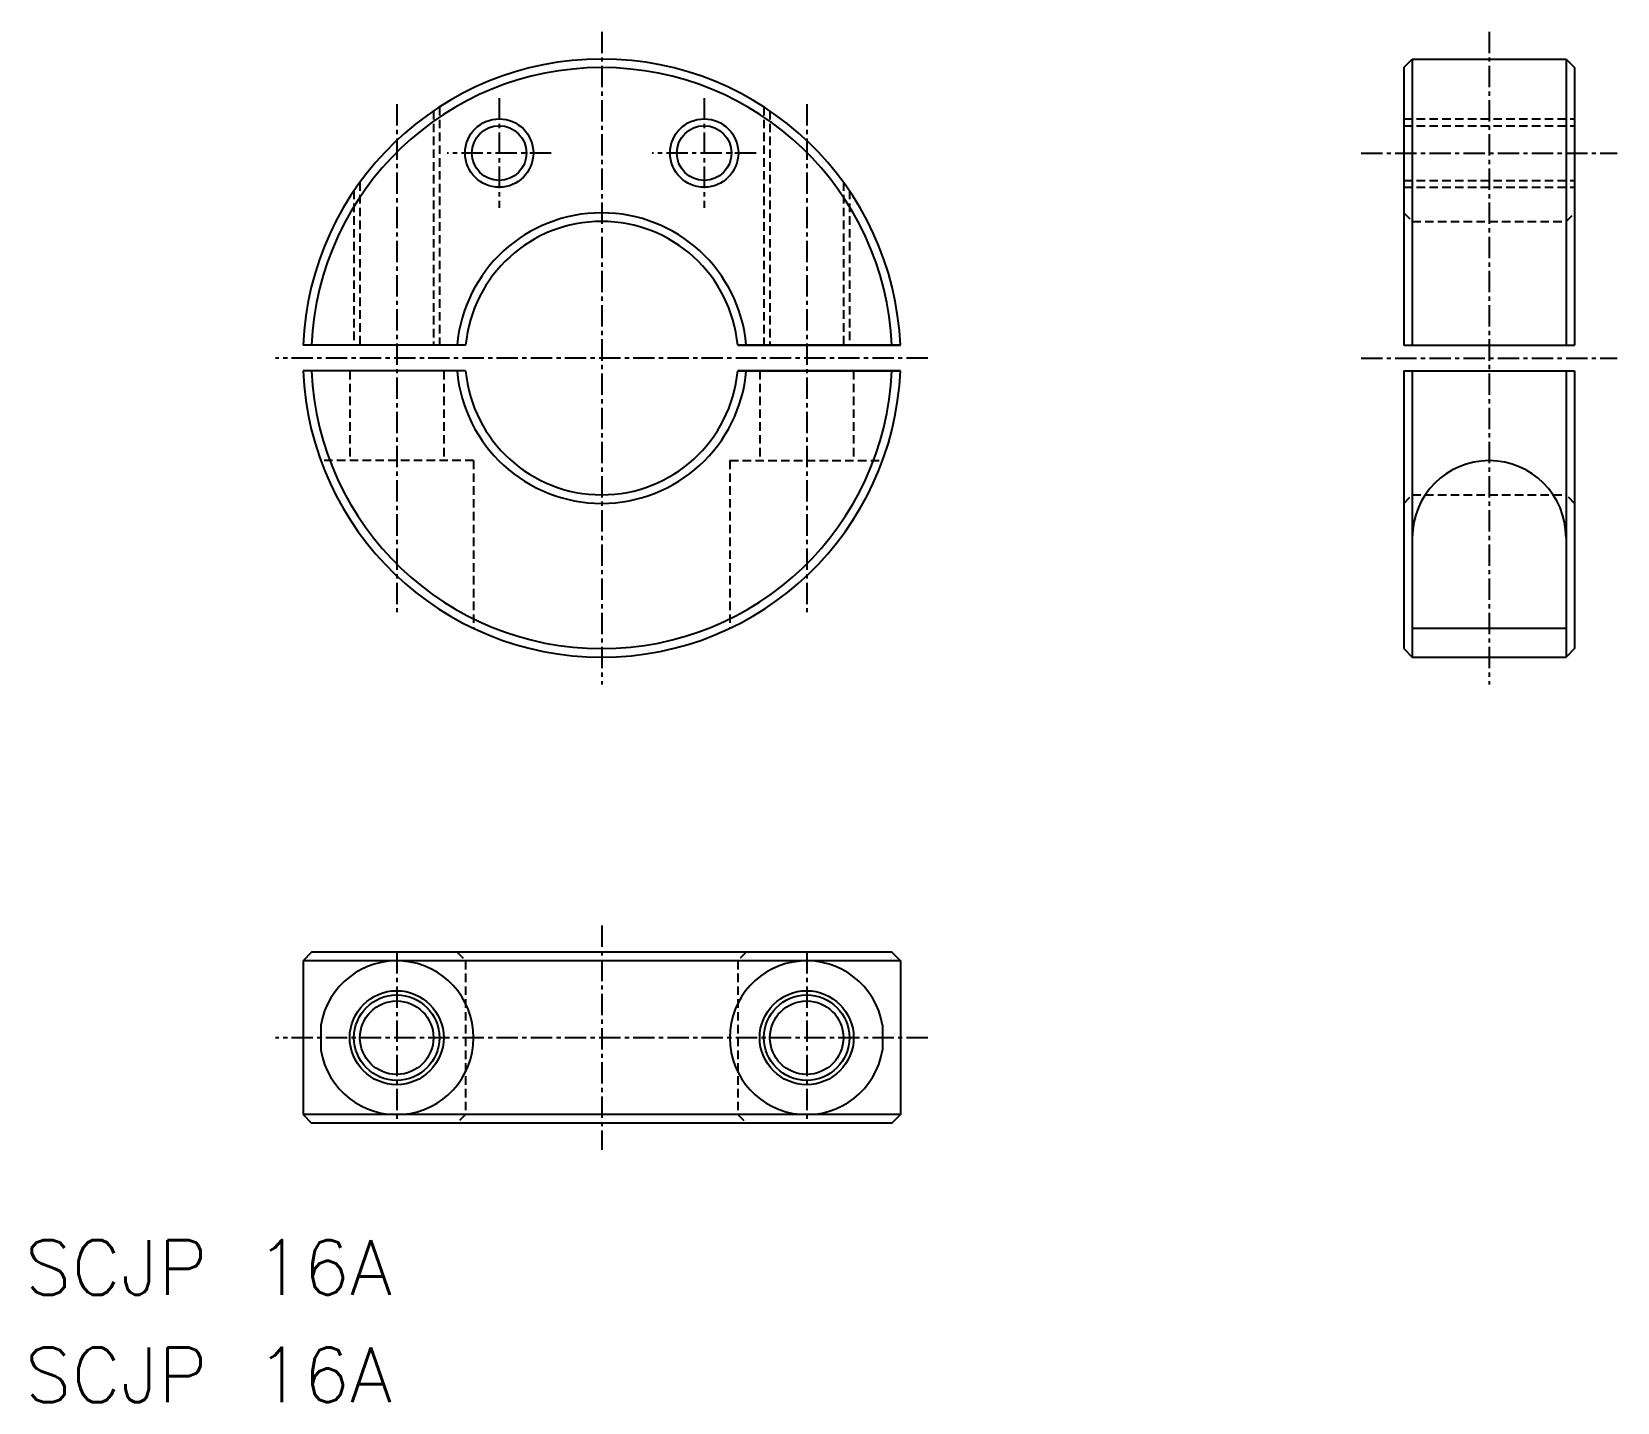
# Model space of a CAD drawing. Extents: x 172.9 to 265.7, y -682.2 to -602.
import ezdxf

# ---------------------------------------------------------------- set-up
doc = ezdxf.new("R2010")
doc.units = 0
doc.linetypes.add('CENTER', pattern=[2, 1.25, -0.25, 0.25, -0.25])
doc.linetypes.add('DASHED', pattern=[0.75, 0.5, -0.25])
doc.layers.get('0').update_dxf_attribs({"linetype": 'CONTINUOUS'})
doc.layers.add('CENTER', color=1, linetype='CENTER')
doc.styles.get("Standard").update_dxf_attribs({"font": 'txt.shx', "bigfont": 'bigfont.shx'})

msp = doc.modelspace()

# ---------------------------------------------------------------- linework, layer by layer
at = {"color": 7, "linetype": 'CONTINUOUS'}
for p, q in [((253.217, -604.108), (253.717, -603.608)), ((253.217, -604.108), (253.217, -620.358)), ((253.717, -603.608), (253.717, -620.358)), ((253.717, -603.608), (262.717, -603.608)), ((262.717, -603.608), (262.717, -620.358)), ((262.717, -603.608), (263.217, -604.108)), ((263.217, -604.108), (263.217, -620.358)), ((198.299, -620.358), (188.78, -620.358)), ((223.747, -620.358), (214.228, -620.358)), ((214.228, -620.358), (223.747, -620.358)), ((253.217, -620.358), (263.217, -620.358)), ((198.299, -621.858), (188.78, -621.858)), ((223.747, -621.858), (214.228, -621.858)), ((214.228, -621.858), (223.747, -621.858)), ((253.217, -621.858), (253.217, -638.108)), ((253.217, -621.858), (263.217, -621.858)), ((253.717, -621.858), (253.717, -638.608)), ((262.717, -621.858), (262.717, -638.608)), ((263.217, -621.858), (263.217, -638.108)), ((253.717, -631.608), (253.717, -636.919)), ((262.717, -631.608), (262.717, -636.919)), ((253.717, -636.919), (262.717, -636.919)), ((253.217, -638.108), (253.717, -638.608)), ((263.217, -638.108), (262.717, -638.608)), ((253.717, -638.608), (262.717, -638.608)), ((189.28, -655.876), (188.78, -656.376)), ((223.263, -655.876), (189.28, -655.876)), ((223.247, -655.876), (223.747, -656.376)), ((223.247, -655.876), (223.747, -656.376)), ((223.763, -656.376), (188.78, -656.376)), ((188.78, -656.376), (188.78, -665.376)), ((223.747, -656.376), (223.747, -665.376)), ((223.747, -656.376), (223.747, -665.376)), ((189.824, -660.139), (189.824, -661.613)), ((222.703, -660.139), (222.703, -661.613)), ((223.763, -665.376), (188.78, -665.376)), ((188.78, -665.376), (189.28, -665.876)), ((206.263, -665.376), (206.263, -665.376)), ((223.747, -665.376), (223.247, -665.876)), ((223.747, -665.376), (223.247, -665.876)), ((223.263, -665.876), (189.28, -665.876))]:
    msp.add_line(p, q, dxfattribs=at)
at = {"color": 3, "linetype": 'DASHED'}
for p, q in [((196.413, -606.643), (196.413, -620.358)), ((196.763, -606.411), (196.763, -620.358)), ((215.763, -606.411), (215.763, -620.358)), ((216.113, -606.643), (216.113, -620.358)), ((253.217, -607.108), (263.217, -607.108)), ((253.217, -607.508), (263.217, -607.508)), ((253.217, -610.708), (263.217, -610.708)), ((191.763, -611.31), (191.763, -620.358)), ((192.113, -610.811), (192.113, -620.358)), ((220.413, -610.811), (220.413, -620.358)), ((220.763, -611.31), (220.763, -620.358)), ((253.217, -611.108), (263.217, -611.108)), ((253.217, -612.608), (253.717, -613.108)), ((262.717, -613.108), (263.217, -612.608)), ((253.717, -613.108), (262.717, -613.108)), ((191.513, -621.858), (191.513, -627.108)), ((197.013, -621.858), (197.013, -627.108)), ((215.513, -621.858), (215.513, -627.108)), ((221.013, -621.858), (221.013, -627.108)), ((198.763, -627.108), (189.824, -627.108)), ((198.763, -627.108), (198.763, -636.919)), ((213.763, -627.108), (213.763, -636.919)), ((213.763, -627.108), (222.703, -627.108)), ((253.217, -629.608), (253.717, -629.108)), ((253.717, -629.108), (262.717, -629.108)), ((263.217, -629.608), (262.717, -629.108)), ((197.799, -655.876), (198.299, -656.376)), ((197.799, -655.876), (198.299, -656.376)), ((214.728, -655.876), (214.228, -656.376)), ((214.728, -655.876), (214.228, -656.376)), ((198.299, -656.376), (198.299, -665.376)), ((214.228, -656.376), (214.228, -665.376)), ((198.299, -665.376), (197.799, -665.876)), ((198.299, -665.376), (197.799, -665.876)), ((214.228, -665.376), (214.728, -665.876)), ((214.228, -665.376), (214.728, -665.876))]:
    msp.add_line(p, q, dxfattribs=at)
at = {"color": 3, "linetype": 'CONTINUOUS'}
for centre, radius in [((200.263, -609.108), 2), ((212.263, -609.108), 2), ((194.263, -660.876), 2.5), ((218.263, -660.876), 2.5)]:
    msp.add_circle(centre, radius, dxfattribs=at)
at = {"color": 7, "linetype": 'CONTINUOUS'}
for centre, radius in [((200.263, -609.108), 1.6), ((212.263, -609.108), 1.6), ((194.263, -660.876), 2.75), ((194.263, -660.876), 2.15), ((218.263, -660.876), 2.75), ((218.263, -660.876), 2.15)]:
    msp.add_circle(centre, radius, dxfattribs=at)
for centre, radius, start, end in [((206.263, -621.108), 17.5, 2.45629, 177.5437), ((206.263, -621.108), 17, 2.52858, 177.47144), ((206.263, -621.108), 8.5, 5.0621, 174.9379), ((206.263, -621.108), 8, 5.37938, 174.62063), ((206.263, -621.108), 17.5, 182.45628, 357.54371), ((206.263, -621.108), 17, 182.52857, 357.47142), ((206.263, -621.108), 8.5, 185.06209, 354.93791), ((206.263, -621.108), 8, 185.37938, 354.62062), ((258.217, -631.608), 4.5, 0, 180), ((194.263, -660.876), 4.5, 189.42278, 170.57722), ((218.263, -660.876), 4.5, 9.42278, 350.57722)]:
    msp.add_arc(centre, radius, start, end, dxfattribs=at)
at = {"layer": 'CENTER', "color": 1, "linetype": 'CENTER'}
for p, q in [((206.263, -602.009), (206.263, -640.207)), ((258.217, -602.009), (258.217, -640.207)), ((200.263, -605.905), (200.263, -612.311)), ((212.263, -605.905), (212.263, -612.311)), ((194.263, -606.249), (194.263, -635.967)), ((218.263, -606.249), (218.263, -635.967)), ((203.301, -609.108), (197.226, -609.108)), ((215.301, -609.108), (209.226, -609.108)), ((250.717, -609.108), (265.717, -609.108)), ((225.363, -621.108), (187.164, -621.108)), ((250.717, -621.108), (265.717, -621.108)), ((206.263, -654.313), (206.263, -667.439)), ((194.263, -655.876), (194.263, -665.876)), ((218.263, -655.876), (218.263, -665.876)), ((225.363, -660.876), (187.164, -660.876))]:
    msp.add_line(p, q, dxfattribs=at)

# ---------------------------------------------------------------- texts
at = {"color": 7, "linetype": 'CONTINUOUS'}
for p in [(172.486, -675.918), (172.486, -682.211)]:
    msp.add_text('SCJP 16A', height=3.2, dxfattribs=at).set_placement(p)

doc.saveas('drawing.dxf')
